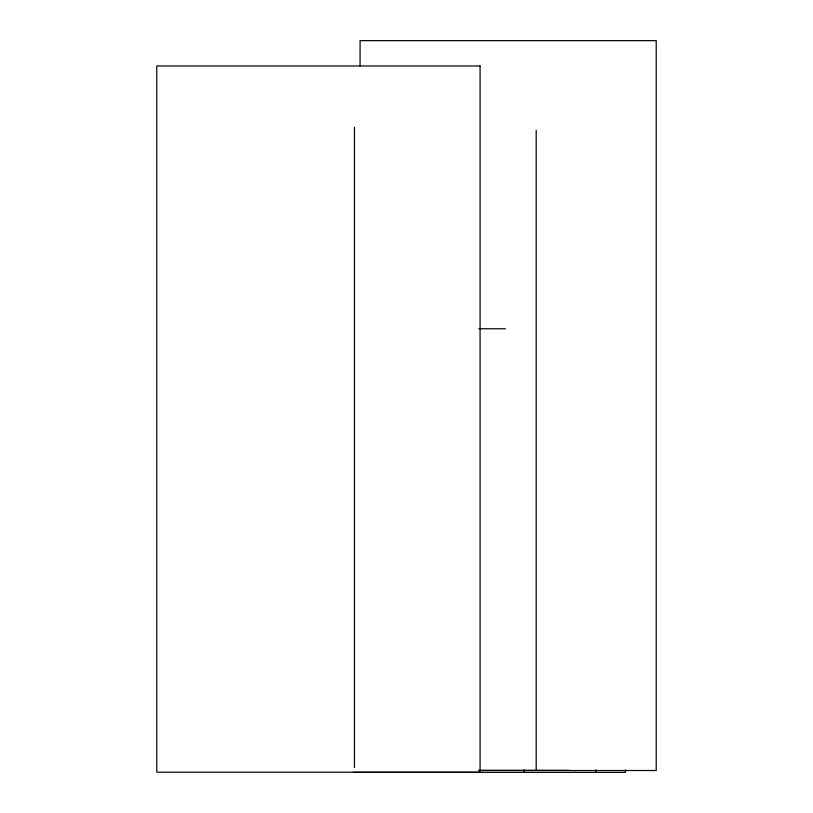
<?xml version="1.0" encoding="UTF-8"?>
<svg xmlns="http://www.w3.org/2000/svg" width="813" height="813" viewBox="0 0 813 813"><rect width="100%" height="100%" fill="white"/><g stroke="black" fill="none" stroke-linecap="round" stroke-linejoin="round"><path stroke-width="1.22" d="M478.816 328.757L505.493 328.757M479.009 770.348L569.151 770.348M478.816 770.521L656.223 770.521L656.223 40.65L360.068 40.65L360.068 66.036M353.309 772.35L625.451 772.35L625.451 769.809M595.797 769.809L595.797 772.35M536.194 130.283L536.194 770.521M524.222 769.82L524.222 772.35M354.448 127.306L354.448 767.543M480.077 65.965L156.777 65.965L156.777 772.208L480.077 772.208L480.077 65.965"/></g></svg>
